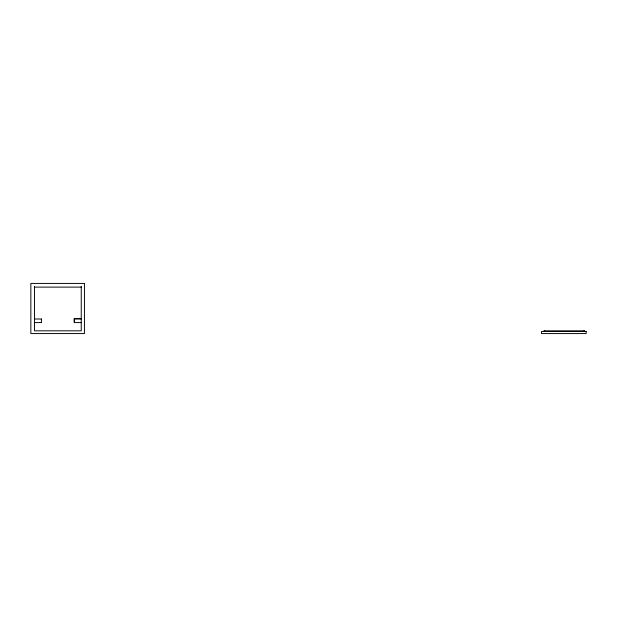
<?xml version="1.0" encoding="UTF-8"?>
<svg xmlns="http://www.w3.org/2000/svg" width="617" height="617" viewBox="0 0 617 617"><rect width="100%" height="100%" fill="white"/><g stroke="black" fill="none" stroke-linecap="round" stroke-linejoin="round"><path stroke-width="0.93" d="M34.506 287.121L81.243 287.121M81.243 318.557L74.187 318.557L74.187 322.136M34.506 319.004L41.424 319.004M81.267 319.004L74.372 319.004L74.372 322.583L81.267 322.583M34.506 322.583L41.424 322.583M584.484 331.514L584.484 330.828L544.055 330.828L544.055 331.514M584.384 330.828L584.384 331.514M583.998 330.828L583.998 331.514M544.634 330.828L544.634 331.514M544.155 330.828L544.155 331.514M81.243 286.273L81.243 330.828L34.506 330.828L34.529 286.311M41.401 319.004L41.401 322.583M84.436 283.427L30.85 283.427L30.85 333.573L84.436 333.573L84.436 283.427M586.15 331.514L541.487 331.514L541.487 333.573L586.15 333.573L586.15 331.514"/></g></svg>
